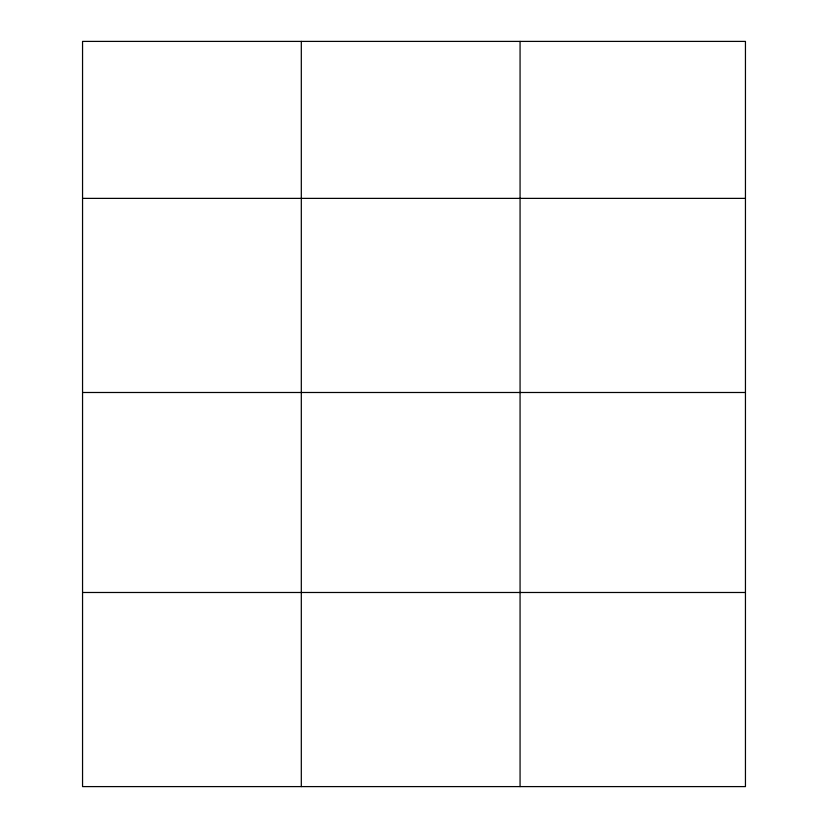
<?xml version="1.0" encoding="UTF-8"?>
<svg xmlns="http://www.w3.org/2000/svg" width="828" height="828" viewBox="0 0 828 828"><rect width="100%" height="100%" fill="white"/><g stroke="black" fill="none" stroke-linecap="round" stroke-linejoin="round"><path stroke-width="1.24" d="M745.448 392.493L745.448 41.4L82.552 41.4L82.552 786.6L745.448 786.6L745.448 392.493L82.552 392.493M82.552 198.378L745.448 198.378M82.552 592.486L745.448 592.486M520.067 41.4L520.067 786.6M301.309 41.4L301.309 786.6"/></g></svg>
